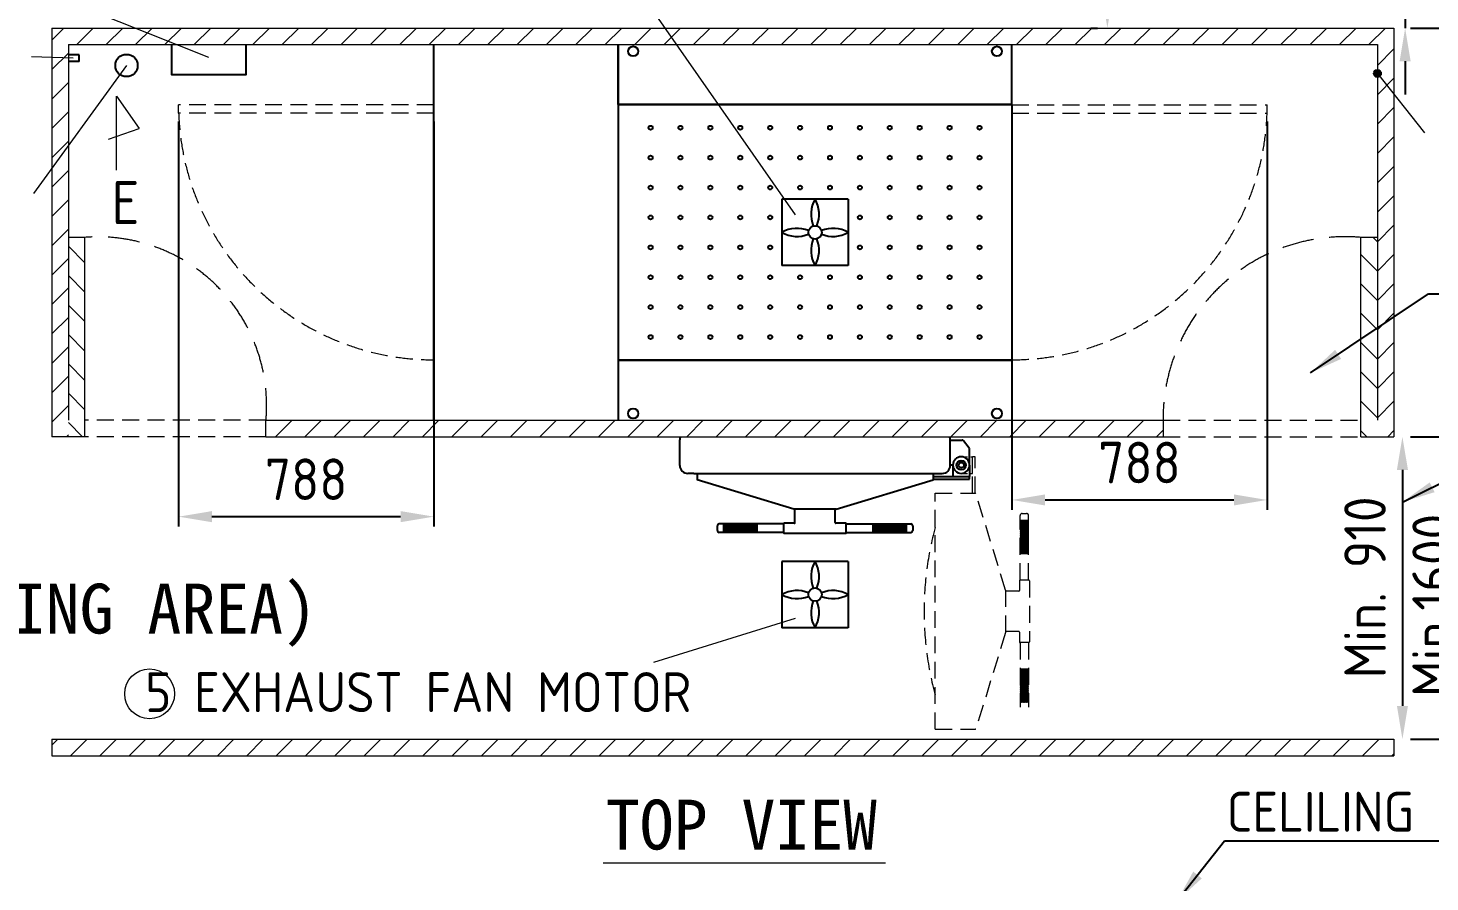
# Model space of a CAD drawing. Header units: millimetres. Extents: x -358422 to 32356, y 0 to 54379.
# Drawn here: x 9508 to 13727, y 6576 to 9146 of the extents above; entities that cross this region are included whole.
import ezdxf

# ---------------------------------------------------------------- set-up
doc = ezdxf.new("R2010")
doc.units = ezdxf.units.MM
doc.header["$MEASUREMENT"] = 0
doc.linetypes.add('HIDDEN', pattern=[9.525, 6.35, -3.175])
doc.layers.get('0').update_dxf_attribs({"lineweight": 25})
for name, color, linetype, lineweight in [('D', 3, 'Continuous', 13), ('H', 2, 'HIDDEN', 15), ('S', 4, 'Continuous', 15)]:
    doc.layers.add(name, color=color, linetype=linetype, lineweight=lineweight)
doc.styles.get("Standard").update_dxf_attribs({"font": 'KAIU.TTF'})
doc.styles.add('STU25', font='isocp2.shx')
doc.dimstyles.new('STU25', dxfattribs={"dimscale": 50, "dimtxt": 2.5, "dimasz": 2, "dimexe": 0.6, "dimexo": 1, "dimgap": 1, "dimtad": 1, "dimdsep": 46, "dimtxsty": 'STU25', "dimcen": 2, "dimazin": 2, "dimtfac": 1, "dimtmove": 0, "dimatfit": 3, "dimfxl": 0, "dimtolj": 1, "dimtzin": 0, "dimarcsym": 0})
doc.dimstyles.new('STU25$7', dxfattribs={"dimscale": 50, "dimtxt": 2.5, "dimasz": 2, "dimexe": 1.25, "dimexo": 0.625, "dimgap": 1, "dimtad": 0, "dimdec": 4, "dimdsep": 46, "dimtxsty": 'STU25', "dimcen": 2.5, "dimazin": 2, "dimtfac": 1, "dimtdec": 4, "dimtmove": 0, "dimatfit": 3, "dimfxl": 0, "dimtolj": 1, "dimtzin": 0, "dimarcsym": 0})
pattern_1 = [(45, (4878.89, 19523.38), (-44.19417, 44.19417), [])]

# ---------------------------------------------------------------- blocks, each defined once
blk = doc.blocks.new('*D3')
at = {"layer": 'D', "color": 0, "lineweight": -2}
for p, q in [((13849.2, 8015.8), (13849.2, 8115.8)), ((13668.9, 7915.8), (13879.2, 7915.8)), ((13849.2, 7915.8), (13849.2, 7005.8)), ((13668.9, 7005.8), (13879.2, 7005.8)), ((13849.2, 6905.8), (13849.2, 6805.8))]:
    blk.add_line(p, q, dxfattribs=at)
at = {"layer": 'D', "color": 0}
for points in [[(13832.5, 8015.8), (13865.8, 8015.8), (13849.2, 7915.8)], [(13832.5, 6905.8), (13865.8, 6905.8), (13849.2, 7005.8)]]:
    blk.add_solid(points, dxfattribs=at)
at = {"layer": 'Defpoints', "color": 0}
for p in [(13618.9, 7915.8), (13618.9, 7005.8), (13849.2, 7005.8)]:
    blk.add_point(p, dxfattribs=at)
at = {"layer": 'D', "color": 0, "insert": (13736.7, 7408.3), "char_height": 125, "attachment_point": 5, "rotation": 90, "style": 'STU25'}
blk.add_mtext('\\A1;{\\Fisocp2.shx;Min.1600}', dxfattribs=at)
blk = doc.blocks.new('*D7')
at = {"layer": 'D', "color": 0, "lineweight": -2}
for p, q in [((13668.9, 7915.8), (13674.3, 7915.8)), ((13644.3, 7815.8), (13644.3, 7105.8)), ((13668.9, 7005.8), (13674.3, 7005.8))]:
    blk.add_line(p, q, dxfattribs=at)
at = {"layer": 'D', "color": 0}
for points in [[(13627.7, 7815.8), (13661, 7815.8), (13644.3, 7915.8)], [(13627.7, 7105.8), (13661, 7105.8), (13644.3, 7005.8)]]:
    blk.add_solid(points, dxfattribs=at)
at = {"layer": 'Defpoints', "color": 0}
for p in [(13618.9, 7915.8), (13618.9, 7005.8), (13644.3, 7005.8)]:
    blk.add_point(p, dxfattribs=at)
at = {"layer": 'D', "color": 0, "insert": (13531.8, 7462.5), "char_height": 125, "attachment_point": 5, "rotation": 90, "style": 'STU25'}
blk.add_mtext('\\A1;{\\Fisocp2.shx;Min. 910}', dxfattribs=at)
blk = doc.blocks.new('*D9')
at = {"layer": 'D', "color": 0, "lineweight": -2}
for p, q in [((13868.3, 10155.8), (13868.3, 10255.8)), ((13668.9, 10055.8), (13898.3, 10055.8)), ((13868.3, 10055.8), (13868.3, 9145.8)), ((13668.9, 9145.8), (13898.3, 9145.8)), ((13868.3, 9045.8), (13868.3, 8945.8))]:
    blk.add_line(p, q, dxfattribs=at)
at = {"layer": 'D', "color": 0}
for points in [[(13851.6, 10155.8), (13885, 10155.8), (13868.3, 10055.8)], [(13851.6, 9045.8), (13885, 9045.8), (13868.3, 9145.8)]]:
    blk.add_solid(points, dxfattribs=at)
at = {"layer": 'Defpoints', "color": 0}
for p in [(13618.9, 10055.8), (13618.9, 9145.8), (13868.3, 9145.8)]:
    blk.add_point(p, dxfattribs=at)
at = {"layer": 'D', "color": 0, "insert": (13755.8, 9543.1), "char_height": 125, "attachment_point": 5, "rotation": 90, "style": 'STU25'}
blk.add_mtext('\\A1;{\\Fisocp2.shx;Min.1600}', dxfattribs=at)
blk = doc.blocks.new('*D10')
at = {"layer": 'D', "color": 0, "lineweight": -2}
for p, q in [((13652.5, 10155.8), (13652.5, 10255.8)), ((13652.5, 10055.8), (13652.5, 9145.8)), ((13668.9, 10055.8), (13682.5, 10055.8)), ((13668.9, 9145.8), (13682.5, 9145.8)), ((13652.5, 9045.8), (13652.5, 8945.8))]:
    blk.add_line(p, q, dxfattribs=at)
at = {"layer": 'D', "color": 0}
for points in [[(13635.8, 10155.8), (13669.1, 10155.8), (13652.5, 10055.8)], [(13635.8, 9045.8), (13669.1, 9045.8), (13652.5, 9145.8)]]:
    blk.add_solid(points, dxfattribs=at)
at = {"layer": 'Defpoints', "color": 0}
for p in [(13618.9, 10055.8), (13618.9, 9145.8), (13652.5, 9145.8)]:
    blk.add_point(p, dxfattribs=at)
at = {"layer": 'D', "color": 0, "insert": (13540, 9545.8), "char_height": 125, "attachment_point": 5, "rotation": 90, "style": 'STU25'}
blk.add_mtext('\\A1;{\\Fisocp2.shx;Min. 910}', dxfattribs=at)
blk = doc.blocks.new('*D17')
at = {"layer": 'D', "color": 0, "lineweight": -2}
for p, q in [((12409.4, 10026.1), (12786.3, 10026.1)), ((12756.3, 9926.1), (12756.3, 9245.8)), ((12706.3, 9145.8), (12726.3, 9145.8))]:
    blk.add_line(p, q, dxfattribs=at)
at = {"layer": 'D', "color": 0}
for points in [[(12739.6, 9926.1), (12773, 9926.1), (12756.3, 10026.1)], [(12739.6, 9245.8), (12773, 9245.8), (12756.3, 9145.8)]]:
    blk.add_solid(points, dxfattribs=at)
at = {"layer": 'Defpoints', "color": 0}
for p in [(12359.4, 10026.1), (12756.3, 9145.8), (12756.3, 9145.8)]:
    blk.add_point(p, dxfattribs=at)
at = {"layer": 'D', "color": 0, "insert": (12643.8, 9586), "char_height": 125, "attachment_point": 5, "rotation": 90, "style": 'STU25'}
blk.add_mtext('\\A1;880', dxfattribs=at)
blk = doc.blocks.new('*D22')
at = {"layer": 'Defpoints', "color": 0}
for p in [(9960.9, 8914.8), (10728.9, 8914.8), (10728.9, 7675.3)]:
    blk.add_point(p, dxfattribs=at)
at = {"layer": 'H', "color": 0, "linetype": 'Continuous', "lineweight": -2}
for p, q in [((9960.9, 8864.8), (9960.9, 7645.3)), ((10728.9, 8864.8), (10728.9, 7645.3)), ((10060.9, 7675.3), (10628.9, 7675.3))]:
    blk.add_line(p, q, dxfattribs=at)
at = {"layer": 'H', "color": 0}
for points in [[(10060.9, 7692), (10060.9, 7658.6), (9960.9, 7675.3)], [(10628.9, 7658.6), (10628.9, 7692), (10728.9, 7675.3)]]:
    blk.add_solid(points, dxfattribs=at)
at = {"layer": 'H', "color": 0, "insert": (10344.9, 7787.8), "char_height": 125, "attachment_point": 5, "style": 'STU25'}
blk.add_mtext('\\A1;788', dxfattribs=at)
blk = doc.blocks.new('*D23')
at = {"layer": 'Defpoints', "color": 0}
for p in [(12468.9, 8915.8), (13236.9, 8914.8), (13236.9, 7725.6)]:
    blk.add_point(p, dxfattribs=at)
at = {"layer": 'H', "color": 0, "linetype": 'Continuous', "lineweight": -2}
for p, q in [((12468.9, 8865.8), (12468.9, 7695.6)), ((13236.9, 8864.8), (13236.9, 7695.6)), ((12568.9, 7725.6), (13136.9, 7725.6))]:
    blk.add_line(p, q, dxfattribs=at)
at = {"layer": 'H', "color": 0}
for points in [[(12568.9, 7742.2), (12568.9, 7708.9), (12468.9, 7725.6)], [(13136.9, 7708.9), (13136.9, 7742.2), (13236.9, 7725.6)]]:
    blk.add_solid(points, dxfattribs=at)
at = {"layer": 'H', "color": 0, "insert": (12852.9, 7838.1), "char_height": 125, "attachment_point": 5, "style": 'STU25'}
blk.add_mtext('\\A1;788', dxfattribs=at)

msp = doc.modelspace()

# ---------------------------------------------------------------- hatches: boundary and pattern name
msp.add_hatch(color=256).paths.add_polyline_path([(13579.681, 9009.101, 1), (13558.159, 9009.101, 1)])
at = {"layer": 'H', "ltscale": 4}
h = msp.add_hatch(dxfattribs=at)
h.set_pattern_fill('ANSI31', color=256, scale=500, style=0)
h.set_pattern_definition(pattern_1)
h.paths.add_polyline_path([(9628.92, 9095.818), (13568.92, 9095.818), (13568.92, 7965.818), (13568.92, 7915.818), (13618.92, 7915.818), (13618.92, 9145.818), (9578.92, 9145.818), (9578.92, 7915.818), (9628.92, 7915.818), (9628.92, 7965.818), (9628.92, 8515.818)])
h = msp.add_hatch(dxfattribs=at)
h.set_pattern_fill('ANSI31', color=256, scale=500, angle=90, style=0)
h.set_pattern_definition([(135, (-19603.777, -2318.325), (-44.19417, -44.19417), [])])
h.paths.add_polyline_path([(9628.92, 7915.818), (9678.92, 7915.818), (9678.92, 8515.818), (9628.92, 8515.818), (9628.92, 7965.818)])
h = msp.add_hatch(dxfattribs=at)
h.set_pattern_fill('ANSI31', color=256, scale=500, angle=90, style=0)
h.set_pattern_definition([(135, (226342.92, 24035.775), (-44.194174, -44.194174), [])])
h.paths.add_polyline_path([(13568.92, 7915.818), (13518.92, 7915.818), (13518.92, 8516.902), (13568.92, 8516.902)])
h = msp.add_hatch(dxfattribs=at)
h.set_pattern_fill('ANSI31', color=256, scale=500, style=0)
h.set_pattern_definition([(45, (-19603.777, -2318.325), (-44.19417, 44.19417), [])])
h.paths.add_polyline_path([(10223.136, 7915.818), (12924.705, 7915.818), (12924.705, 7965.818), (10223.136, 7965.818)])
at = {"layer": 'H', "ltscale": 5}
h = msp.add_hatch(dxfattribs=at)
h.set_pattern_fill('ANSI31', color=256, scale=500, style=0)
h.set_pattern_definition(pattern_1)
h.paths.add_polyline_path([(9578.92, 7005.818), (9578.92, 6955.818), (13618.92, 6955.818), (13618.92, 7005.818)])

# ---------------------------------------------------------------- linework, layer by layer
for p, q in [((10728.92, 7965.818), (10728.92, 9095.818)), ((11283.92, 9095.818), (11283.92, 7965.818)), ((11283.92, 8915.818), (11283.92, 9095.818)), ((12468.92, 8915.818), (12468.92, 9095.818)), ((11283.92, 8915.818), (11283.92, 8145.818)), ((12468.92, 8915.818), (11283.92, 8915.818)), ((11283.92, 8915.818), (12468.92, 8915.818)), ((12468.92, 8915.818), (12468.92, 8145.818)), ((12468.92, 8145.818), (11283.92, 8145.818)), ((11283.92, 8145.818), (12468.92, 8145.818)), ((11283.92, 8145.818), (11283.92, 7965.818)), ((12468.92, 8145.818), (12468.92, 7965.818)), ((11469.42, 7829.517), (11469.42, 7906.517)), ((12283.42, 7829.517), (12283.42, 7906.517)), ((12283.42, 7830.517), (12283.42, 7905.517)), ((12283.42, 7905.517), (12291.42, 7905.517)), ((12291.42, 7905.517), (12319.017, 7905.517)), ((12340.325, 7881.887), (12322.921, 7903.641)), ((12341.42, 7830.517), (12341.42, 7878.763)), ((12291.42, 7830.517), (12283.42, 7830.517)), ((12291.42, 7830.517), (12291.42, 7796.517)), ((12341.42, 7830.517), (12341.42, 7796.517)), ((11511.42, 7805.517), (11493.42, 7805.517)), ((11511.42, 7805.517), (12259.42, 7805.517)), ((11521.42, 7805.517), (11521.42, 7786.517)), ((11812.42, 7697.518), (11521.42, 7786.517)), ((11940.42, 7697.518), (12231.42, 7786.517)), ((12231.42, 7805.517), (12231.42, 7786.517)), ((12231.42, 7796.517), (12341.42, 7796.517)), ((12231.42, 7788.517), (12341.42, 7788.517)), ((12241.42, 7805.517), (12259.42, 7805.517)), ((12291.42, 7796.517), (12341.42, 7796.517)), ((12341.42, 7788.517), (12341.42, 7796.517)), ((11940.42, 7697.518), (11812.42, 7697.518)), ((11815.92, 7657.518), (11815.92, 7697.518)), ((11936.92, 7657.518), (11936.92, 7697.518)), ((11582.314, 7633.818), (11582.314, 7647.218)), ((11782.314, 7653.218), (11588.314, 7653.218)), ((11602.314, 7630.241), (11625.291, 7653.218)), ((11602.314, 7632.241), (11623.291, 7653.218)), ((11602.314, 7634.241), (11621.291, 7653.218)), ((11602.314, 7628.241), (11627.291, 7653.218)), ((11602.314, 7642.241), (11613.291, 7653.218)), ((11602.314, 7644.241), (11611.291, 7653.218)), ((11602.314, 7640.241), (11615.291, 7653.218)), ((11602.314, 7627.818), (11602.314, 7653.218)), ((11602.314, 7636.241), (11619.291, 7653.218)), ((11602.314, 7638.241), (11617.291, 7653.218)), ((11602.314, 7646.241), (11609.291, 7653.218)), ((11602.314, 7652.241), (11603.291, 7653.218)), ((11602.314, 7650.241), (11605.291, 7653.218)), ((11602.314, 7648.241), (11607.291, 7653.218)), ((11626.127, 7627.818), (11602.314, 7651.631)), ((11624.127, 7627.818), (11602.314, 7649.631)), ((11622.127, 7627.818), (11602.314, 7647.631)), ((11620.127, 7627.818), (11602.314, 7645.631)), ((11618.127, 7627.818), (11602.314, 7643.631)), ((11616.127, 7627.818), (11602.314, 7641.631)), ((11614.127, 7627.818), (11602.314, 7639.631)), ((11612.127, 7627.818), (11602.314, 7637.631)), ((11628.127, 7627.818), (11602.727, 7653.218)), ((11603.891, 7627.818), (11629.291, 7653.218)), ((11630.127, 7627.818), (11604.727, 7653.218)), ((11605.891, 7627.818), (11631.291, 7653.218)), ((11632.127, 7627.818), (11606.727, 7653.218)), ((11607.891, 7627.818), (11633.291, 7653.218)), ((11634.127, 7627.818), (11608.727, 7653.218)), ((11609.891, 7627.818), (11635.291, 7653.218)), ((11636.127, 7627.818), (11610.727, 7653.218)), ((11611.891, 7627.818), (11637.291, 7653.218)), ((11638.127, 7627.818), (11612.727, 7653.218)), ((11613.891, 7627.818), (11639.291, 7653.218)), ((11640.127, 7627.818), (11614.727, 7653.218)), ((11615.891, 7627.818), (11641.291, 7653.218)), ((11642.127, 7627.818), (11616.727, 7653.218)), ((11617.891, 7627.818), (11643.291, 7653.218)), ((11644.127, 7627.818), (11618.727, 7653.218)), ((11619.891, 7627.818), (11645.291, 7653.218)), ((11646.127, 7627.818), (11620.727, 7653.218)), ((11621.891, 7627.818), (11647.291, 7653.218)), ((11648.127, 7627.818), (11622.727, 7653.218)), ((11623.891, 7627.818), (11649.291, 7653.218)), ((11650.127, 7627.818), (11624.727, 7653.218)), ((11625.891, 7627.818), (11651.291, 7653.218)), ((11652.127, 7627.818), (11626.727, 7653.218)), ((11627.891, 7627.818), (11653.291, 7653.218)), ((11654.127, 7627.818), (11628.727, 7653.218)), ((11629.891, 7627.818), (11655.291, 7653.218)), ((11656.127, 7627.818), (11630.727, 7653.218)), ((11631.891, 7627.818), (11657.291, 7653.218)), ((11658.127, 7627.818), (11632.727, 7653.218)), ((11633.891, 7627.818), (11659.291, 7653.218)), ((11660.127, 7627.818), (11634.727, 7653.218)), ((11635.891, 7627.818), (11661.291, 7653.218)), ((11662.127, 7627.818), (11636.727, 7653.218)), ((11637.891, 7627.818), (11663.291, 7653.218)), ((11664.127, 7627.818), (11638.727, 7653.218)), ((11639.891, 7627.818), (11665.291, 7653.218)), ((11666.127, 7627.818), (11640.727, 7653.218)), ((11641.891, 7627.818), (11667.291, 7653.218)), ((11668.127, 7627.818), (11642.727, 7653.218)), ((11643.891, 7627.818), (11669.291, 7653.218)), ((11670.127, 7627.818), (11644.727, 7653.218)), ((11645.891, 7627.818), (11671.291, 7653.218)), ((11672.127, 7627.818), (11646.727, 7653.218)), ((11647.891, 7627.818), (11673.291, 7653.218)), ((11674.127, 7627.818), (11648.727, 7653.218)), ((11649.891, 7627.818), (11675.291, 7653.218)), ((11676.127, 7627.818), (11650.727, 7653.218)), ((11651.891, 7627.818), (11677.291, 7653.218)), ((11678.127, 7627.818), (11652.727, 7653.218)), ((11653.891, 7627.818), (11679.291, 7653.218)), ((11680.127, 7627.818), (11654.727, 7653.218)), ((11655.891, 7627.818), (11681.291, 7653.218)), ((11682.127, 7627.818), (11656.727, 7653.218)), ((11657.891, 7627.818), (11683.291, 7653.218)), ((11684.127, 7627.818), (11658.727, 7653.218)), ((11659.891, 7627.818), (11685.291, 7653.218)), ((11686.127, 7627.818), (11660.727, 7653.218)), ((11661.891, 7627.818), (11687.291, 7653.218)), ((11688.127, 7627.818), (11662.727, 7653.218)), ((11663.891, 7627.818), (11689.291, 7653.218)), ((11690.127, 7627.818), (11664.727, 7653.218)), ((11665.891, 7627.818), (11691.291, 7653.218)), ((11692.127, 7627.818), (11666.727, 7653.218)), ((11667.891, 7627.818), (11693.291, 7653.218)), ((11694.127, 7627.818), (11668.727, 7653.218)), ((11669.891, 7627.818), (11695.291, 7653.218)), ((11696.127, 7627.818), (11670.727, 7653.218)), ((11671.891, 7627.818), (11697.291, 7653.218)), ((11698.127, 7627.818), (11672.727, 7653.218)), ((11673.891, 7627.818), (11699.291, 7653.218)), ((11700.127, 7627.818), (11674.727, 7653.218)), ((11675.891, 7627.818), (11701.291, 7653.218)), ((11702.127, 7627.818), (11676.727, 7653.218)), ((11677.891, 7627.818), (11702.314, 7652.241)), ((11702.314, 7629.631), (11678.727, 7653.218)), ((11679.891, 7627.818), (11702.314, 7650.241)), ((11702.314, 7631.631), (11680.727, 7653.218)), ((11681.891, 7627.818), (11702.314, 7648.241)), ((11702.314, 7633.631), (11682.727, 7653.218)), ((11683.891, 7627.818), (11702.314, 7646.241)), ((11702.314, 7635.631), (11684.727, 7653.218)), ((11685.891, 7627.818), (11702.314, 7644.241)), ((11702.314, 7637.631), (11686.727, 7653.218)), ((11687.891, 7627.818), (11702.314, 7642.241)), ((11702.314, 7639.631), (11688.727, 7653.218)), ((11689.891, 7627.818), (11702.314, 7640.241)), ((11702.314, 7641.631), (11690.727, 7653.218)), ((11691.891, 7627.818), (11702.314, 7638.241)), ((11702.314, 7643.631), (11692.727, 7653.218)), ((11702.314, 7645.631), (11694.727, 7653.218)), ((11702.314, 7647.631), (11696.727, 7653.218)), ((11702.314, 7649.631), (11698.727, 7653.218)), ((11702.314, 7651.631), (11700.727, 7653.218)), ((11702.314, 7627.818), (11702.314, 7653.218)), ((11782.314, 7627.518), (11782.314, 7653.518)), ((11813.92, 7655.518), (11784.314, 7655.518)), ((11968.527, 7655.518), (11938.92, 7655.518)), ((11970.527, 7627.518), (11970.527, 7653.518)), ((11970.527, 7653.218), (12164.527, 7653.218)), ((12064.949, 7653.218), (12050.527, 7638.795)), ((12066.949, 7653.218), (12050.527, 7636.795)), ((12068.949, 7653.218), (12050.527, 7634.795)), ((12070.949, 7653.218), (12050.527, 7632.795)), ((12072.949, 7653.218), (12050.527, 7630.795)), ((12074.949, 7653.218), (12050.527, 7628.795)), ((12050.527, 7653.218), (12050.527, 7627.818)), ((12054.949, 7653.218), (12050.527, 7648.795)), ((12056.949, 7653.218), (12050.527, 7646.795)), ((12058.949, 7653.218), (12050.527, 7644.795)), ((12060.949, 7653.218), (12050.527, 7642.795)), ((12062.949, 7653.218), (12050.527, 7640.795)), ((12052.949, 7653.218), (12050.527, 7650.795)), ((12050.527, 7651.404), (12074.113, 7627.818)), ((12050.527, 7649.404), (12072.113, 7627.818)), ((12050.527, 7647.404), (12070.113, 7627.818)), ((12050.527, 7645.404), (12068.113, 7627.818)), ((12050.527, 7643.404), (12066.113, 7627.818)), ((12050.527, 7641.404), (12064.113, 7627.818)), ((12050.527, 7639.404), (12062.113, 7627.818)), ((12050.527, 7637.404), (12060.113, 7627.818)), ((12050.713, 7653.218), (12076.113, 7627.818)), ((12076.949, 7653.218), (12051.549, 7627.818)), ((12052.713, 7653.218), (12078.113, 7627.818)), ((12078.949, 7653.218), (12053.549, 7627.818)), ((12054.713, 7653.218), (12080.113, 7627.818)), ((12080.949, 7653.218), (12055.549, 7627.818)), ((12056.713, 7653.218), (12082.113, 7627.818)), ((12082.949, 7653.218), (12057.549, 7627.818)), ((12058.713, 7653.218), (12084.113, 7627.818)), ((12084.949, 7653.218), (12059.549, 7627.818)), ((12060.713, 7653.218), (12086.113, 7627.818)), ((12086.949, 7653.218), (12061.549, 7627.818)), ((12062.713, 7653.218), (12088.113, 7627.818)), ((12088.949, 7653.218), (12063.549, 7627.818)), ((12064.713, 7653.218), (12090.113, 7627.818)), ((12090.949, 7653.218), (12065.549, 7627.818)), ((12066.713, 7653.218), (12092.113, 7627.818)), ((12092.949, 7653.218), (12067.549, 7627.818)), ((12068.713, 7653.218), (12094.113, 7627.818)), ((12094.949, 7653.218), (12069.549, 7627.818)), ((12070.713, 7653.218), (12096.113, 7627.818)), ((12096.949, 7653.218), (12071.549, 7627.818)), ((12072.713, 7653.218), (12098.113, 7627.818)), ((12098.949, 7653.218), (12073.549, 7627.818)), ((12074.713, 7653.218), (12100.113, 7627.818)), ((12100.949, 7653.218), (12075.549, 7627.818)), ((12076.713, 7653.218), (12102.113, 7627.818)), ((12102.949, 7653.218), (12077.549, 7627.818)), ((12078.713, 7653.218), (12104.113, 7627.818)), ((12104.949, 7653.218), (12079.549, 7627.818)), ((12080.713, 7653.218), (12106.113, 7627.818)), ((12106.949, 7653.218), (12081.549, 7627.818)), ((12082.713, 7653.218), (12108.113, 7627.818)), ((12108.949, 7653.218), (12083.549, 7627.818)), ((12084.713, 7653.218), (12110.113, 7627.818)), ((12110.949, 7653.218), (12085.549, 7627.818)), ((12086.713, 7653.218), (12112.113, 7627.818)), ((12112.949, 7653.218), (12087.549, 7627.818)), ((12088.713, 7653.218), (12114.113, 7627.818)), ((12114.949, 7653.218), (12089.549, 7627.818)), ((12090.713, 7653.218), (12116.113, 7627.818)), ((12116.949, 7653.218), (12091.549, 7627.818)), ((12092.713, 7653.218), (12118.113, 7627.818)), ((12118.949, 7653.218), (12093.549, 7627.818)), ((12094.713, 7653.218), (12120.113, 7627.818)), ((12120.949, 7653.218), (12095.549, 7627.818)), ((12096.713, 7653.218), (12122.113, 7627.818)), ((12122.949, 7653.218), (12097.549, 7627.818)), ((12098.713, 7653.218), (12124.113, 7627.818)), ((12124.949, 7653.218), (12099.549, 7627.818)), ((12100.713, 7653.218), (12126.113, 7627.818)), ((12126.949, 7653.218), (12101.549, 7627.818)), ((12102.713, 7653.218), (12128.113, 7627.818)), ((12128.949, 7653.218), (12103.549, 7627.818)), ((12104.713, 7653.218), (12130.113, 7627.818)), ((12130.949, 7653.218), (12105.549, 7627.818)), ((12106.713, 7653.218), (12132.113, 7627.818)), ((12132.949, 7653.218), (12107.549, 7627.818)), ((12108.713, 7653.218), (12134.113, 7627.818)), ((12134.949, 7653.218), (12109.549, 7627.818)), ((12110.713, 7653.218), (12136.113, 7627.818)), ((12136.949, 7653.218), (12111.549, 7627.818)), ((12112.713, 7653.218), (12138.113, 7627.818)), ((12138.949, 7653.218), (12113.549, 7627.818)), ((12114.713, 7653.218), (12140.113, 7627.818)), ((12140.949, 7653.218), (12115.549, 7627.818)), ((12116.713, 7653.218), (12142.113, 7627.818)), ((12142.949, 7653.218), (12117.549, 7627.818)), ((12118.713, 7653.218), (12144.113, 7627.818)), ((12144.949, 7653.218), (12119.549, 7627.818)), ((12120.713, 7653.218), (12146.113, 7627.818)), ((12146.949, 7653.218), (12121.549, 7627.818)), ((12122.713, 7653.218), (12148.113, 7627.818)), ((12148.949, 7653.218), (12123.549, 7627.818)), ((12124.713, 7653.218), (12150.113, 7627.818)), ((12150.527, 7652.795), (12125.549, 7627.818)), ((12126.713, 7653.218), (12150.527, 7629.404)), ((12150.527, 7650.795), (12127.549, 7627.818)), ((12128.713, 7653.218), (12150.527, 7631.404)), ((12150.527, 7648.795), (12129.549, 7627.818)), ((12130.713, 7653.218), (12150.527, 7633.404)), ((12150.527, 7646.795), (12131.549, 7627.818)), ((12132.713, 7653.218), (12150.527, 7635.404)), ((12150.527, 7644.795), (12133.549, 7627.818)), ((12134.713, 7653.218), (12150.527, 7637.404)), ((12150.527, 7642.795), (12135.549, 7627.818)), ((12136.713, 7653.218), (12150.527, 7639.404)), ((12150.527, 7640.795), (12137.549, 7627.818)), ((12138.713, 7653.218), (12150.527, 7641.404)), ((12150.527, 7638.795), (12139.549, 7627.818)), ((12140.713, 7653.218), (12150.527, 7643.404)), ((12142.713, 7653.218), (12150.527, 7645.404)), ((12144.713, 7653.218), (12150.527, 7647.404)), ((12146.713, 7653.218), (12150.527, 7649.404)), ((12148.713, 7653.218), (12150.527, 7651.404)), ((12150.527, 7653.218), (12150.527, 7627.818)), ((12170.527, 7647.218), (12170.527, 7633.818)), ((11782.314, 7627.818), (11588.314, 7627.818)), ((11610.127, 7627.818), (11602.314, 7635.631)), ((11608.127, 7627.818), (11602.314, 7633.631)), ((11606.127, 7627.818), (11602.314, 7631.631)), ((11604.127, 7627.818), (11602.314, 7629.631)), ((11693.891, 7627.818), (11702.314, 7636.241)), ((11695.891, 7627.818), (11702.314, 7634.241)), ((11697.891, 7627.818), (11702.314, 7632.241)), ((11699.891, 7627.818), (11702.314, 7630.241)), ((11784.314, 7625.518), (11968.527, 7625.518)), ((11970.527, 7627.818), (12164.527, 7627.818)), ((12050.527, 7635.404), (12058.113, 7627.818)), ((12050.527, 7633.404), (12056.113, 7627.818)), ((12050.527, 7631.404), (12054.113, 7627.818)), ((12050.527, 7629.404), (12052.113, 7627.818)), ((12150.527, 7636.795), (12141.549, 7627.818)), ((12150.527, 7634.795), (12143.549, 7627.818)), ((12150.527, 7632.795), (12145.549, 7627.818)), ((12150.527, 7630.795), (12147.549, 7627.818)), ((12150.527, 7628.795), (12149.549, 7627.818))]:
    msp.add_line(p, q)
at = {"linetype": 'Continuous'}
for p, q in [((9661.295, 9065.533), (9628.92, 9065.533)), ((9661.295, 9045.533), (9628.92, 9045.533)), ((9661.295, 9045.533), (9661.295, 9065.533)), ((11976.42, 8630.818), (11776.42, 8630.818)), ((11776.42, 8630.818), (11776.42, 8430.818)), ((11976.42, 8630.818), (11976.42, 8430.818)), ((11976.42, 8430.818), (11776.42, 8430.818)), ((11976.42, 7540.818), (11776.42, 7540.818)), ((11776.42, 7540.818), (11776.42, 7340.818)), ((11976.42, 7540.818), (11976.42, 7340.818)), ((11976.42, 7340.818), (11776.42, 7340.818))]:
    msp.add_line(p, q, dxfattribs=at)
msp.add_lwpolyline([(9939.364, 9095.818), (9939.364, 9006.22), (10164.071, 9006.22), (10164.071, 9095.818)], dxfattribs=at)
for centre, radius in [((11328.92, 9075.818), 15), ((12423.92, 9075.818), 15), ((9803.92, 9032.997), 33.5), ((13568.92, 9009.101), 10.761), ((11381.42, 8845.818), 6), ((11471.42, 8845.818), 6), ((11561.42, 8845.818), 6), ((11651.42, 8845.818), 6), ((11741.42, 8845.818), 6), ((11831.42, 8845.818), 6), ((11921.42, 8845.818), 6), ((12011.42, 8845.818), 6), ((12101.42, 8845.818), 6), ((12191.42, 8845.818), 6), ((12281.42, 8845.818), 6), ((12371.42, 8845.818), 6), ((11381.42, 8755.818), 6), ((11471.42, 8755.818), 6), ((11561.42, 8755.818), 6), ((11651.42, 8755.818), 6), ((11741.42, 8755.818), 6), ((11831.42, 8755.818), 6), ((11921.42, 8755.818), 6), ((12011.42, 8755.818), 6), ((12101.42, 8755.818), 6), ((12191.42, 8755.818), 6), ((12281.42, 8755.818), 6), ((12371.42, 8755.818), 6), ((11381.42, 8665.818), 6), ((11471.42, 8665.818), 6), ((11561.42, 8665.818), 6), ((11651.42, 8665.818), 6), ((11741.42, 8665.818), 6), ((11831.42, 8665.818), 6), ((11921.42, 8665.818), 6), ((12011.42, 8665.818), 6), ((12101.42, 8665.818), 6), ((12191.42, 8665.818), 6), ((12281.42, 8665.818), 6), ((12371.42, 8665.818), 6), ((11381.42, 8575.818), 6), ((11471.42, 8575.818), 6), ((11561.42, 8575.818), 6), ((11651.42, 8575.818), 6), ((11741.42, 8575.818), 6), ((12011.42, 8575.818), 6), ((12101.42, 8575.818), 6), ((12191.42, 8575.818), 6), ((12281.42, 8575.818), 6), ((12371.42, 8575.818), 6), ((11876.42, 8530.818), 20), ((11381.42, 8485.818), 6), ((11471.42, 8485.818), 6), ((11561.42, 8485.818), 6), ((11651.42, 8485.818), 6), ((11741.42, 8485.818), 6), ((12011.42, 8485.818), 6), ((12101.42, 8485.818), 6), ((12191.42, 8485.818), 6), ((12281.42, 8485.818), 6), ((12371.42, 8485.818), 6), ((11381.42, 8395.818), 6), ((11471.42, 8395.818), 6), ((11561.42, 8395.818), 6), ((11651.42, 8395.818), 6), ((11741.42, 8395.818), 6), ((11831.42, 8395.818), 6), ((11921.42, 8395.818), 6), ((12011.42, 8395.818), 6), ((12101.42, 8395.818), 6), ((12191.42, 8395.818), 6), ((12281.42, 8395.818), 6), ((12371.42, 8395.818), 6), ((11381.42, 8305.818), 6), ((11471.42, 8305.818), 6), ((11561.42, 8305.818), 6), ((11651.42, 8305.818), 6), ((11741.42, 8305.818), 6), ((11831.42, 8305.818), 6), ((11921.42, 8305.818), 6), ((12011.42, 8305.818), 6), ((12101.42, 8305.818), 6), ((12191.42, 8305.818), 6), ((12281.42, 8305.818), 6), ((12371.42, 8305.818), 6), ((11381.42, 8215.818), 6), ((11471.42, 8215.818), 6), ((11561.42, 8215.818), 6), ((11651.42, 8215.818), 6), ((11741.42, 8215.818), 6), ((11831.42, 8215.818), 6), ((11921.42, 8215.818), 6), ((12011.42, 8215.818), 6), ((12101.42, 8215.818), 6), ((12191.42, 8215.818), 6), ((12281.42, 8215.818), 6), ((12371.42, 8215.818), 6), ((11328.92, 7985.818), 15), ((12423.92, 7985.818), 15), ((12316.42, 7830.517), 14), ((12316.42, 7830.517), 8), ((11876.42, 7440.818), 20), ((11876.42, 7440.818), 20), ((11876.42, 7440.818), 20), ((11876.42, 7440.818), 20)]:
    msp.add_circle(centre, radius)
for centre, radius, start, end in [((11957.445, 8584.943), 93.11, 150.481802, 201.977032), ((11795.396, 8584.943), 93.11, 338.022968, 29.518198), ((11822.296, 8449.794), 93.11, 68.022968, 119.518198), ((11822.296, 8611.842), 93.11, 240.481802, 291.977032), ((11930.545, 8449.794), 93.11, 60.481802, 111.977032), ((11930.545, 8611.842), 93.11, 248.022968, 299.518198), ((11957.445, 8476.693), 93.11, 158.022968, 209.518198), ((11795.396, 8476.693), 93.11, 330.481802, 21.977032), ((11493.42, 7906.517), 24, 157.198577, 180), ((12259.42, 7906.517), 24, 0, 22.801423), ((12319.017, 7900.517), 5, 38.659808, 90), ((12316.42, 7830.517), 25, 0, 180), ((12336.42, 7878.763), 5, 0, 38.659808), ((11493.42, 7829.517), 24, 180, 270), ((12259.42, 7829.517), 24, 270, 0), ((12316.42, 7830.517), 25, 180, 0), ((11588.314, 7647.218), 6, 90, 180), ((11784.314, 7653.518), 2, 90, 180), ((11813.92, 7657.518), 2, 270, 0), ((11938.92, 7657.518), 2, 180, 270), ((11968.527, 7653.518), 2, 0, 90), ((12164.527, 7647.218), 6, 0, 90), ((11588.314, 7633.818), 6, 180, 270), ((11784.314, 7627.518), 2, 180, 270), ((11968.527, 7627.518), 2, 270, 0), ((12164.527, 7633.818), 6, 270, 0), ((11957.445, 7494.943), 93.11, 150.481802, 201.977032), ((11795.396, 7494.943), 93.11, 338.022968, 29.518198), ((11822.296, 7359.794), 93.11, 68.022968, 119.518198), ((11822.296, 7521.842), 93.11, 240.481802, 291.977032), ((11930.545, 7359.794), 93.11, 60.481802, 111.977032), ((11930.545, 7521.842), 93.11, 248.022968, 299.518198), ((11957.445, 7386.693), 93.11, 158.022968, 209.518198), ((11795.396, 7386.693), 93.11, 330.481802, 21.977032)]:
    msp.add_arc(centre, radius, start, end)
at = {"layer": 'D'}
for p, q in [((9521.465, 9269.165), (10050.803, 9058.063)), ((11817.286, 8583.796), (11355.34, 9246.207)), ((9643.62, 9055.136), (9518.31, 9059.524)), ((13568.92, 9009.101), (13710.453, 8830.478)), ((9774.312, 8940.791), (9842.608, 8843.562)), ((9774.312, 8718.116), (9774.312, 8940.791)), ((9749.406, 8811.191), (9842.608, 8843.562)), ((11816.305, 7368.833), (11389.715, 7236.294)), ((11238.676, 6633.45), (12088.043, 6633.45))]:
    msp.add_line(p, q, dxfattribs=at)
at = {"layer": 'D', "linetype": 'Continuous'}
msp.add_line((9803.92, 9032.997), (9524.556, 8647.997), dxfattribs=at)
at = {"layer": 'D'}
msp.add_circle((9873.533, 7142.317), 75, dxfattribs=at)
at = {"layer": 'H', "ltscale": 8}
for p, q in [((10728.92, 8914.818), (9960.92, 8914.818)), ((9960.92, 8889.818), (9960.92, 8914.818)), ((10728.92, 8914.818), (9960.92, 8914.818)), ((9960.92, 8889.818), (9960.92, 8914.818)), ((12468.92, 8914.818), (13236.92, 8914.818)), ((13236.92, 8889.818), (13236.92, 8914.818)), ((10728.92, 8889.818), (9960.92, 8889.818)), ((10728.92, 8889.818), (9960.92, 8889.818)), ((12468.92, 8889.818), (13236.92, 8889.818)), ((10223.136, 7965.818), (9678.92, 7965.818)), ((12924.705, 7965.818), (13518.92, 7965.818)), ((10223.136, 7915.818), (9678.92, 7915.818)), ((12924.705, 7915.818), (13518.92, 7915.818)), ((12350.42, 7745.517), (12350.42, 7855.517)), ((12358.42, 7745.517), (12358.42, 7855.517)), ((12238.42, 7035.517), (12238.42, 7745.517)), ((12238.42, 7745.517), (12359.42, 7745.517)), ((12359.42, 7745.517), (12360.416, 7745.43)), ((12449.416, 7454.517), (12360.416, 7745.43)), ((12499.72, 7684.623), (12513.12, 7684.623)), ((12493.72, 7484.623), (12493.72, 7678.623)), ((12493.72, 7648.81), (12509.534, 7664.623)), ((12493.72, 7664.623), (12519.12, 7664.623)), ((12493.72, 7646.81), (12511.534, 7664.623)), ((12493.72, 7644.81), (12513.534, 7664.623)), ((12493.72, 7642.81), (12515.534, 7664.623)), ((12493.72, 7640.81), (12517.534, 7664.623)), ((12493.72, 7660.81), (12497.534, 7664.623)), ((12493.72, 7662.81), (12495.534, 7664.623)), ((12493.72, 7652.81), (12505.534, 7664.623)), ((12493.72, 7658.81), (12499.534, 7664.623)), ((12493.72, 7656.81), (12501.534, 7664.623)), ((12493.72, 7654.81), (12503.534, 7664.623)), ((12493.72, 7650.81), (12507.534, 7664.623)), ((12493.72, 7638.81), (12519.12, 7664.21)), ((12493.72, 7663.046), (12519.12, 7637.646)), ((12493.72, 7636.81), (12519.12, 7662.21)), ((12493.72, 7661.046), (12519.12, 7635.646)), ((12493.72, 7634.81), (12519.12, 7660.21)), ((12493.72, 7659.046), (12519.12, 7633.646)), ((12493.72, 7632.81), (12519.12, 7658.21)), ((12493.72, 7657.046), (12519.12, 7631.646)), ((12493.72, 7630.81), (12519.12, 7656.21)), ((12493.72, 7655.046), (12519.12, 7629.646)), ((12493.72, 7628.81), (12519.12, 7654.21)), ((12493.72, 7653.046), (12519.12, 7627.646)), ((12493.72, 7626.81), (12519.12, 7652.21)), ((12493.72, 7651.046), (12519.12, 7625.646)), ((12493.72, 7624.81), (12519.12, 7650.21)), ((12493.72, 7649.046), (12519.12, 7623.646)), ((12493.72, 7622.81), (12519.12, 7648.21)), ((12493.72, 7647.046), (12519.12, 7621.646)), ((12493.72, 7620.81), (12519.12, 7646.21)), ((12493.72, 7645.046), (12519.12, 7619.646)), ((12493.72, 7618.81), (12519.12, 7644.21)), ((12493.72, 7643.046), (12519.12, 7617.646)), ((12493.72, 7616.81), (12519.12, 7642.21)), ((12493.72, 7641.046), (12519.12, 7615.646)), ((12493.72, 7614.81), (12519.12, 7640.21)), ((12493.72, 7639.046), (12519.12, 7613.646)), ((12493.72, 7612.81), (12519.12, 7638.21)), ((12494.143, 7664.623), (12519.12, 7639.646)), ((12496.143, 7664.623), (12519.12, 7641.646)), ((12498.143, 7664.623), (12519.12, 7643.646)), ((12500.143, 7664.623), (12519.12, 7645.646)), ((12502.143, 7664.623), (12519.12, 7647.646)), ((12504.143, 7664.623), (12519.12, 7649.646)), ((12506.143, 7664.623), (12519.12, 7651.646)), ((12508.143, 7664.623), (12519.12, 7653.646)), ((12510.143, 7664.623), (12519.12, 7655.646)), ((12512.143, 7664.623), (12519.12, 7657.646)), ((12514.143, 7664.623), (12519.12, 7659.646)), ((12516.143, 7664.623), (12519.12, 7661.646)), ((12518.143, 7664.623), (12519.12, 7663.646)), ((12519.12, 7484.623), (12519.12, 7678.623)), ((12493.72, 7637.046), (12519.12, 7611.646)), ((12493.72, 7610.81), (12519.12, 7636.21)), ((12493.72, 7635.046), (12519.12, 7609.646)), ((12493.72, 7608.81), (12519.12, 7634.21)), ((12493.72, 7633.046), (12519.12, 7607.646)), ((12493.72, 7606.81), (12519.12, 7632.21)), ((12493.72, 7631.046), (12519.12, 7605.646)), ((12493.72, 7604.81), (12519.12, 7630.21)), ((12493.72, 7629.046), (12519.12, 7603.646)), ((12493.72, 7602.81), (12519.12, 7628.21)), ((12493.72, 7627.046), (12519.12, 7601.646)), ((12493.72, 7600.81), (12519.12, 7626.21)), ((12493.72, 7625.046), (12519.12, 7599.646)), ((12493.72, 7598.81), (12519.12, 7624.21)), ((12493.72, 7623.046), (12519.12, 7597.646)), ((12493.72, 7596.81), (12519.12, 7622.21)), ((12493.72, 7621.046), (12519.12, 7595.646)), ((12493.72, 7594.81), (12519.12, 7620.21)), ((12493.72, 7619.046), (12519.12, 7593.646)), ((12493.72, 7592.81), (12519.12, 7618.21)), ((12493.72, 7617.046), (12519.12, 7591.646)), ((12493.72, 7590.81), (12519.12, 7616.21)), ((12493.72, 7615.046), (12519.12, 7589.646)), ((12493.72, 7588.81), (12519.12, 7614.21)), ((12493.72, 7613.046), (12519.12, 7587.646)), ((12493.72, 7586.81), (12519.12, 7612.21)), ((12493.72, 7611.046), (12519.12, 7585.646)), ((12493.72, 7584.81), (12519.12, 7610.21)), ((12493.72, 7609.046), (12519.12, 7583.646)), ((12493.72, 7582.81), (12519.12, 7608.21)), ((12493.72, 7607.046), (12519.12, 7581.646)), ((12493.72, 7580.81), (12519.12, 7606.21)), ((12493.72, 7605.046), (12519.12, 7579.646)), ((12493.72, 7578.81), (12519.12, 7604.21)), ((12493.72, 7603.046), (12519.12, 7577.646)), ((12493.72, 7576.81), (12519.12, 7602.21)), ((12493.72, 7601.046), (12519.12, 7575.646)), ((12493.72, 7574.81), (12519.12, 7600.21)), ((12493.72, 7599.046), (12519.12, 7573.646)), ((12493.72, 7572.81), (12519.12, 7598.21)), ((12493.72, 7597.046), (12519.12, 7571.646)), ((12493.72, 7570.81), (12519.12, 7596.21)), ((12493.72, 7595.046), (12519.12, 7569.646)), ((12493.72, 7568.81), (12519.12, 7594.21)), ((12493.72, 7593.046), (12519.12, 7567.646)), ((12493.72, 7566.81), (12519.12, 7592.21)), ((12493.72, 7591.046), (12519.12, 7565.646)), ((12493.72, 7564.81), (12519.12, 7590.21)), ((12493.72, 7589.046), (12518.143, 7564.623)), ((12493.72, 7587.046), (12516.143, 7564.623)), ((12493.72, 7585.046), (12514.143, 7564.623)), ((12493.72, 7583.046), (12512.143, 7564.623)), ((12493.72, 7581.046), (12510.143, 7564.623)), ((12493.72, 7579.046), (12508.143, 7564.623)), ((12493.72, 7577.046), (12506.143, 7564.623)), ((12493.72, 7575.046), (12504.143, 7564.623)), ((12493.72, 7573.046), (12502.143, 7564.623)), ((12493.72, 7571.046), (12500.143, 7564.623)), ((12493.72, 7569.046), (12498.143, 7564.623)), ((12493.72, 7567.046), (12496.143, 7564.623)), ((12493.72, 7564.623), (12519.12, 7564.623)), ((12495.534, 7564.623), (12519.12, 7588.21)), ((12497.534, 7564.623), (12519.12, 7586.21)), ((12499.534, 7564.623), (12519.12, 7584.21)), ((12501.534, 7564.623), (12519.12, 7582.21)), ((12503.534, 7564.623), (12519.12, 7580.21)), ((12505.534, 7564.623), (12519.12, 7578.21)), ((12507.534, 7564.623), (12519.12, 7576.21)), ((12509.534, 7564.623), (12519.12, 7574.21)), ((12511.534, 7564.623), (12519.12, 7572.21)), ((12513.534, 7564.623), (12519.12, 7570.21)), ((12515.534, 7564.623), (12519.12, 7568.21)), ((12517.534, 7564.623), (12519.12, 7566.21)), ((12491.42, 7482.623), (12491.42, 7453.017)), ((12519.42, 7484.623), (12493.42, 7484.623)), ((12521.42, 7482.623), (12521.42, 7298.411)), ((12449.416, 7454.517), (12449.416, 7326.517)), ((12489.42, 7451.017), (12449.42, 7451.017)), ((12449.416, 7326.517), (12360.416, 7035.43)), ((12489.42, 7330.017), (12449.42, 7330.017)), ((12491.42, 7328.017), (12491.42, 7298.411)), ((12519.42, 7296.411), (12493.42, 7296.411)), ((12493.72, 7296.411), (12493.72, 7102.411)), ((12519.12, 7296.411), (12519.12, 7102.411)), ((12519.12, 7216.411), (12493.72, 7216.411)), ((12517.307, 7216.411), (12493.72, 7192.824)), ((12515.307, 7216.411), (12493.72, 7194.824)), ((12513.307, 7216.411), (12493.72, 7196.824)), ((12511.307, 7216.411), (12493.72, 7198.824)), ((12509.307, 7216.411), (12493.72, 7200.824)), ((12495.307, 7216.411), (12493.72, 7214.824)), ((12501.307, 7216.411), (12493.72, 7208.824)), ((12499.307, 7216.411), (12493.72, 7210.824)), ((12497.307, 7216.411), (12493.72, 7212.824)), ((12507.307, 7216.411), (12493.72, 7202.824)), ((12505.307, 7216.411), (12493.72, 7204.824)), ((12503.307, 7216.411), (12493.72, 7206.824)), ((12519.12, 7216.224), (12493.72, 7190.824)), ((12519.12, 7191.988), (12494.698, 7216.411)), ((12519.12, 7193.988), (12496.698, 7216.411)), ((12519.12, 7195.988), (12498.698, 7216.411)), ((12519.12, 7197.988), (12500.698, 7216.411)), ((12519.12, 7199.988), (12502.698, 7216.411)), ((12519.12, 7201.988), (12504.698, 7216.411)), ((12519.12, 7203.988), (12506.698, 7216.411)), ((12519.12, 7205.988), (12508.698, 7216.411)), ((12519.12, 7207.988), (12510.698, 7216.411)), ((12519.12, 7209.988), (12512.698, 7216.411)), ((12519.12, 7211.988), (12514.698, 7216.411)), ((12519.12, 7213.988), (12516.698, 7216.411)), ((12519.12, 7189.988), (12493.72, 7215.388)), ((12519.12, 7214.224), (12493.72, 7188.824)), ((12519.12, 7187.988), (12493.72, 7213.388)), ((12519.12, 7212.224), (12493.72, 7186.824)), ((12519.12, 7185.988), (12493.72, 7211.388)), ((12519.12, 7210.224), (12493.72, 7184.824)), ((12519.12, 7183.988), (12493.72, 7209.388)), ((12519.12, 7208.224), (12493.72, 7182.824)), ((12519.12, 7181.988), (12493.72, 7207.388)), ((12519.12, 7206.224), (12493.72, 7180.824)), ((12519.12, 7179.988), (12493.72, 7205.388)), ((12519.12, 7204.224), (12493.72, 7178.824)), ((12519.12, 7177.988), (12493.72, 7203.388)), ((12519.12, 7202.224), (12493.72, 7176.824)), ((12519.12, 7175.988), (12493.72, 7201.388)), ((12519.12, 7200.224), (12493.72, 7174.824)), ((12519.12, 7173.988), (12493.72, 7199.388)), ((12519.12, 7198.224), (12493.72, 7172.824)), ((12519.12, 7171.988), (12493.72, 7197.388)), ((12519.12, 7196.224), (12493.72, 7170.824)), ((12519.12, 7169.988), (12493.72, 7195.388)), ((12519.12, 7194.224), (12493.72, 7168.824)), ((12519.12, 7167.988), (12493.72, 7193.388)), ((12519.12, 7192.224), (12493.72, 7166.824)), ((12519.12, 7165.988), (12493.72, 7191.388)), ((12519.12, 7190.224), (12493.72, 7164.824)), ((12519.12, 7163.988), (12493.72, 7189.388)), ((12519.12, 7188.224), (12493.72, 7162.824)), ((12519.12, 7161.988), (12493.72, 7187.388)), ((12519.12, 7186.224), (12493.72, 7160.824)), ((12519.12, 7159.988), (12493.72, 7185.388)), ((12519.12, 7184.224), (12493.72, 7158.824)), ((12519.12, 7157.988), (12493.72, 7183.388)), ((12519.12, 7182.224), (12493.72, 7156.824)), ((12519.12, 7155.988), (12493.72, 7181.388)), ((12519.12, 7180.224), (12493.72, 7154.824)), ((12519.12, 7153.988), (12493.72, 7179.388)), ((12519.12, 7178.224), (12493.72, 7152.824)), ((12519.12, 7151.988), (12493.72, 7177.388)), ((12519.12, 7176.224), (12493.72, 7150.824)), ((12519.12, 7149.988), (12493.72, 7175.388)), ((12519.12, 7174.224), (12493.72, 7148.824)), ((12519.12, 7147.988), (12493.72, 7173.388)), ((12519.12, 7172.224), (12493.72, 7146.824)), ((12519.12, 7145.988), (12493.72, 7171.388)), ((12519.12, 7170.224), (12493.72, 7144.824)), ((12519.12, 7143.988), (12493.72, 7169.388)), ((12519.12, 7168.224), (12493.72, 7142.824)), ((12519.12, 7141.988), (12493.72, 7167.388)), ((12519.12, 7166.224), (12493.72, 7140.824)), ((12519.12, 7139.988), (12493.72, 7165.388)), ((12519.12, 7164.224), (12493.72, 7138.824)), ((12519.12, 7137.988), (12493.72, 7163.388)), ((12519.12, 7162.224), (12493.72, 7136.824)), ((12519.12, 7135.988), (12493.72, 7161.388)), ((12519.12, 7160.224), (12493.72, 7134.824)), ((12519.12, 7133.988), (12493.72, 7159.388)), ((12519.12, 7158.224), (12493.72, 7132.824)), ((12519.12, 7131.988), (12493.72, 7157.388)), ((12519.12, 7156.224), (12493.72, 7130.824)), ((12519.12, 7129.988), (12493.72, 7155.388)), ((12519.12, 7154.224), (12493.72, 7128.824)), ((12519.12, 7127.988), (12493.72, 7153.388)), ((12519.12, 7152.224), (12493.72, 7126.824)), ((12519.12, 7125.988), (12493.72, 7151.388)), ((12519.12, 7150.224), (12493.72, 7124.824)), ((12519.12, 7123.988), (12493.72, 7149.388)), ((12519.12, 7148.224), (12493.72, 7122.824)), ((12519.12, 7121.988), (12493.72, 7147.388)), ((12519.12, 7146.224), (12493.72, 7120.824)), ((12519.12, 7119.988), (12493.72, 7145.388)), ((12519.12, 7144.224), (12493.72, 7118.824)), ((12519.12, 7117.988), (12493.72, 7143.388)), ((12519.12, 7142.224), (12493.72, 7116.824)), ((12518.698, 7116.411), (12493.72, 7141.388)), ((12516.698, 7116.411), (12493.72, 7139.388)), ((12514.698, 7116.411), (12493.72, 7137.388)), ((12512.698, 7116.411), (12493.72, 7135.388)), ((12510.698, 7116.411), (12493.72, 7133.388)), ((12508.698, 7116.411), (12493.72, 7131.388)), ((12519.12, 7140.224), (12495.307, 7116.411)), ((12519.12, 7138.224), (12497.307, 7116.411)), ((12519.12, 7136.224), (12499.307, 7116.411)), ((12519.12, 7134.224), (12501.307, 7116.411)), ((12519.12, 7132.224), (12503.307, 7116.411)), ((12506.698, 7116.411), (12493.72, 7129.388)), ((12519.12, 7130.224), (12505.307, 7116.411)), ((12519.12, 7128.224), (12507.307, 7116.411)), ((12238.42, 7035.517), (12359.42, 7035.517)), ((12360.416, 7035.43), (12359.42, 7035.517))]:
    msp.add_line(p, q, dxfattribs=at)
at = {"layer": 'H', "ltscale": 3}
for p, q in [((12316.42, 7855.517), (12350.42, 7855.517)), ((12350.42, 7805.517), (12350.42, 7855.517)), ((12358.42, 7855.517), (12350.42, 7855.517)), ((12316.42, 7805.517), (12350.42, 7805.517))]:
    msp.add_line(p, q, dxfattribs=at)
at = {"layer": 'H', "ltscale": 8}
for centre, radius, start, end in [((10728.92, 8915.818), 768.44, 181.93896, 270), ((12468.92, 8915.818), 768.44, 270, 358.06104), ((12499.72, 7678.623), 6, 90, 180), ((12513.12, 7678.623), 6, 0, 90), ((13168.033, 7390.517), 963.612, 164.854641, 195.145359), ((12056.42, 7691.397), 188, 344.854641, 345.485697), ((12493.42, 7482.623), 2, 90, 180), ((12519.42, 7482.623), 2, 0, 90), ((12489.42, 7453.017), 2, 270, 0), ((12489.42, 7328.017), 2, 0, 90), ((12493.42, 7298.411), 2, 180, 270), ((12519.42, 7298.411), 2, 270, 0), ((12056.42, 7089.637), 188, 14.514303, 15.145359)]:
    msp.add_arc(centre, radius, start, end, dxfattribs=at)
at = {"layer": 'H', "ltscale": 15}
for centre, radius, start, end in [((9718.182, 8009.785), 507.553, 355.153261, 94.436515), ((13472.124, 7969.602), 548.217, 85.103263, 180.395455)]:
    msp.add_arc(centre, radius, start, end, dxfattribs=at)
at = {"layer": 'H', "ltscale": 3}
msp.add_arc((12316.42, 7830.517), 25, 90, 270, dxfattribs=at)
at = {"layer": 'S', "linetype": 'Continuous'}
for p, q in [((9578.92, 9145.818), (9578.92, 7915.818)), ((9578.92, 9145.818), (13618.92, 9145.818)), ((13618.92, 9145.818), (13618.92, 7915.818)), ((9628.92, 9095.818), (9628.92, 8515.818)), ((9628.92, 9095.818), (13568.92, 9095.818)), ((13568.92, 9095.818), (13568.92, 7965.818)), ((9678.92, 7915.818), (9578.92, 7915.818)), ((13518.92, 7915.818), (13618.92, 7915.818)), ((9578.92, 7005.818), (9578.92, 6955.818)), ((9578.92, 7005.818), (13618.92, 7005.818)), ((13618.92, 7005.818), (13618.92, 6955.818)), ((9578.92, 6955.818), (13618.92, 6955.818))]:
    msp.add_line(p, q, dxfattribs=at)
at = {"layer": 'S'}
for p, q in [((9628.92, 8515.818), (9628.92, 7965.818)), ((9678.92, 8515.818), (9628.92, 8515.818)), ((9678.92, 7915.818), (9678.92, 8515.818)), ((13518.92, 7915.818), (13518.92, 8516.902)), ((13518.92, 8516.902), (13568.92, 8516.902)), ((10223.136, 7965.818), (12924.705, 7965.818)), ((10223.136, 7915.818), (10223.136, 7965.818)), ((12924.705, 7915.818), (12924.705, 7965.818)), ((10223.136, 7915.818), (12924.705, 7915.818)), ((12231.097, 7787.697), (12231.333, 7786.521))]:
    msp.add_line(p, q, dxfattribs=at)

# ---------------------------------------------------------------- texts
at = {"layer": 'D', "insert": (9759.232, 8685.325), "char_height": 129.6, "attachment_point": 1}
msp.add_mtext('{\\Fisocp2.shx;E}', dxfattribs=at)
at = {"layer": 'D', "color": 11, "attachment_point": 1}
for s, insert, char_height in [('{\\C3;(LOADING AREA)}', (8948.54, 7473.613), 150), ('{\\Fisocp.shx;\\C3;CELILING LINE}', (13115.297, 6847.181), 120), ('TOP VIEW', (11246.774, 6823.572), 150)]:
    msp.add_mtext(s, dxfattribs=dict(at, insert=insert, char_height=char_height))
at = {"layer": 'D', "color": 11, "insert": (9860.402, 7207.122), "char_height": 120, "attachment_point": 1, "style": 'STU25'}
msp.add_mtext('{\\C3;5 EXHAUST FAN MOTOR}', dxfattribs=at)

# ---------------------------------------------------------------- dimensions: what is measured, and where the dimension line sits
at = {"layer": 'D'}
for base, p1, p2, text, picture, middle in [((13652.477, 9145.818), (13618.92, 10055.818), (13618.92, 9145.818), '{\\Fisocp2.shx;Min. <>}', '*D10', (13652.477, 9545.818)), ((13868.294, 9145.818), (13618.92, 10055.818), (13618.92, 9145.818), '{\\Fisocp2.shx;Min.1600}', '*D9', (13868.294, 9543.145)), ((13849.156, 7005.818), (13618.92, 7915.818), (13618.92, 7005.818), '{\\Fisocp2.shx;Min.1600}', '*D3', (13849.156, 7408.348)), ((13644.324, 7005.818), (13618.92, 7915.818), (13618.92, 7005.818), '{\\Fisocp2.shx;Min. <>}', '*D7', (13644.324, 7462.549))]:
    dim = msp.add_linear_dim(base=base, p1=p1, p2=p2, angle=90, text=text, dimstyle='STU25', dxfattribs=at)
    dim.commit()
    dim.dimension.update_dxf_attribs({"geometry": picture, "text_midpoint": middle, "dimtype": 160})
dim = msp.add_linear_dim(base=(12756.304, 9145.818), p1=(12359.42, 10026.119), p2=(12756.304, 9145.818), angle=90, dimstyle='STU25', override={"dimdec": 0}, dxfattribs=at)
dim.commit()
dim.dimension.update_dxf_attribs({"geometry": '*D17', "text_midpoint": (12643.804, 9585.968)})
at = {"layer": 'H', "color": 3, "linetype": 'Continuous'}
for base, p1, p2, picture, middle in [((10728.92, 7675.311), (9960.92, 8914.818), (10728.92, 8914.818), '*D22', (10344.92, 7787.811)), ((13236.92, 7725.565), (12468.92, 8915.818), (13236.92, 8914.818), '*D23', (12852.92, 7838.065))]:
    dim = msp.add_linear_dim(base=base, p1=p1, p2=p2, text='788', dimstyle='STU25', override={"dimtxsty": 'STU25'}, dxfattribs=at)
    dim.commit()
    dim.dimension.update_dxf_attribs({"geometry": picture, "text_midpoint": middle})

# ---------------------------------------------------------------- leaders
at = {"layer": 'D'}
for points in [[(13367.714, 8108.024), (13722.787, 8346.276), (15366.664, 8346.276)], [(13644.324, 7719.12), (14011.775, 7902.196), (15688.402, 7902.196)], [(12965.667, 6518.335), (13108.958, 6700.014), (14063.127, 6700.014)]]:
    msp.add_leader(points, dimstyle='STU25$7', override={"dimgap": 1, "dimtad": 0}, dxfattribs=at)

doc.saveas('drawing.dxf')
